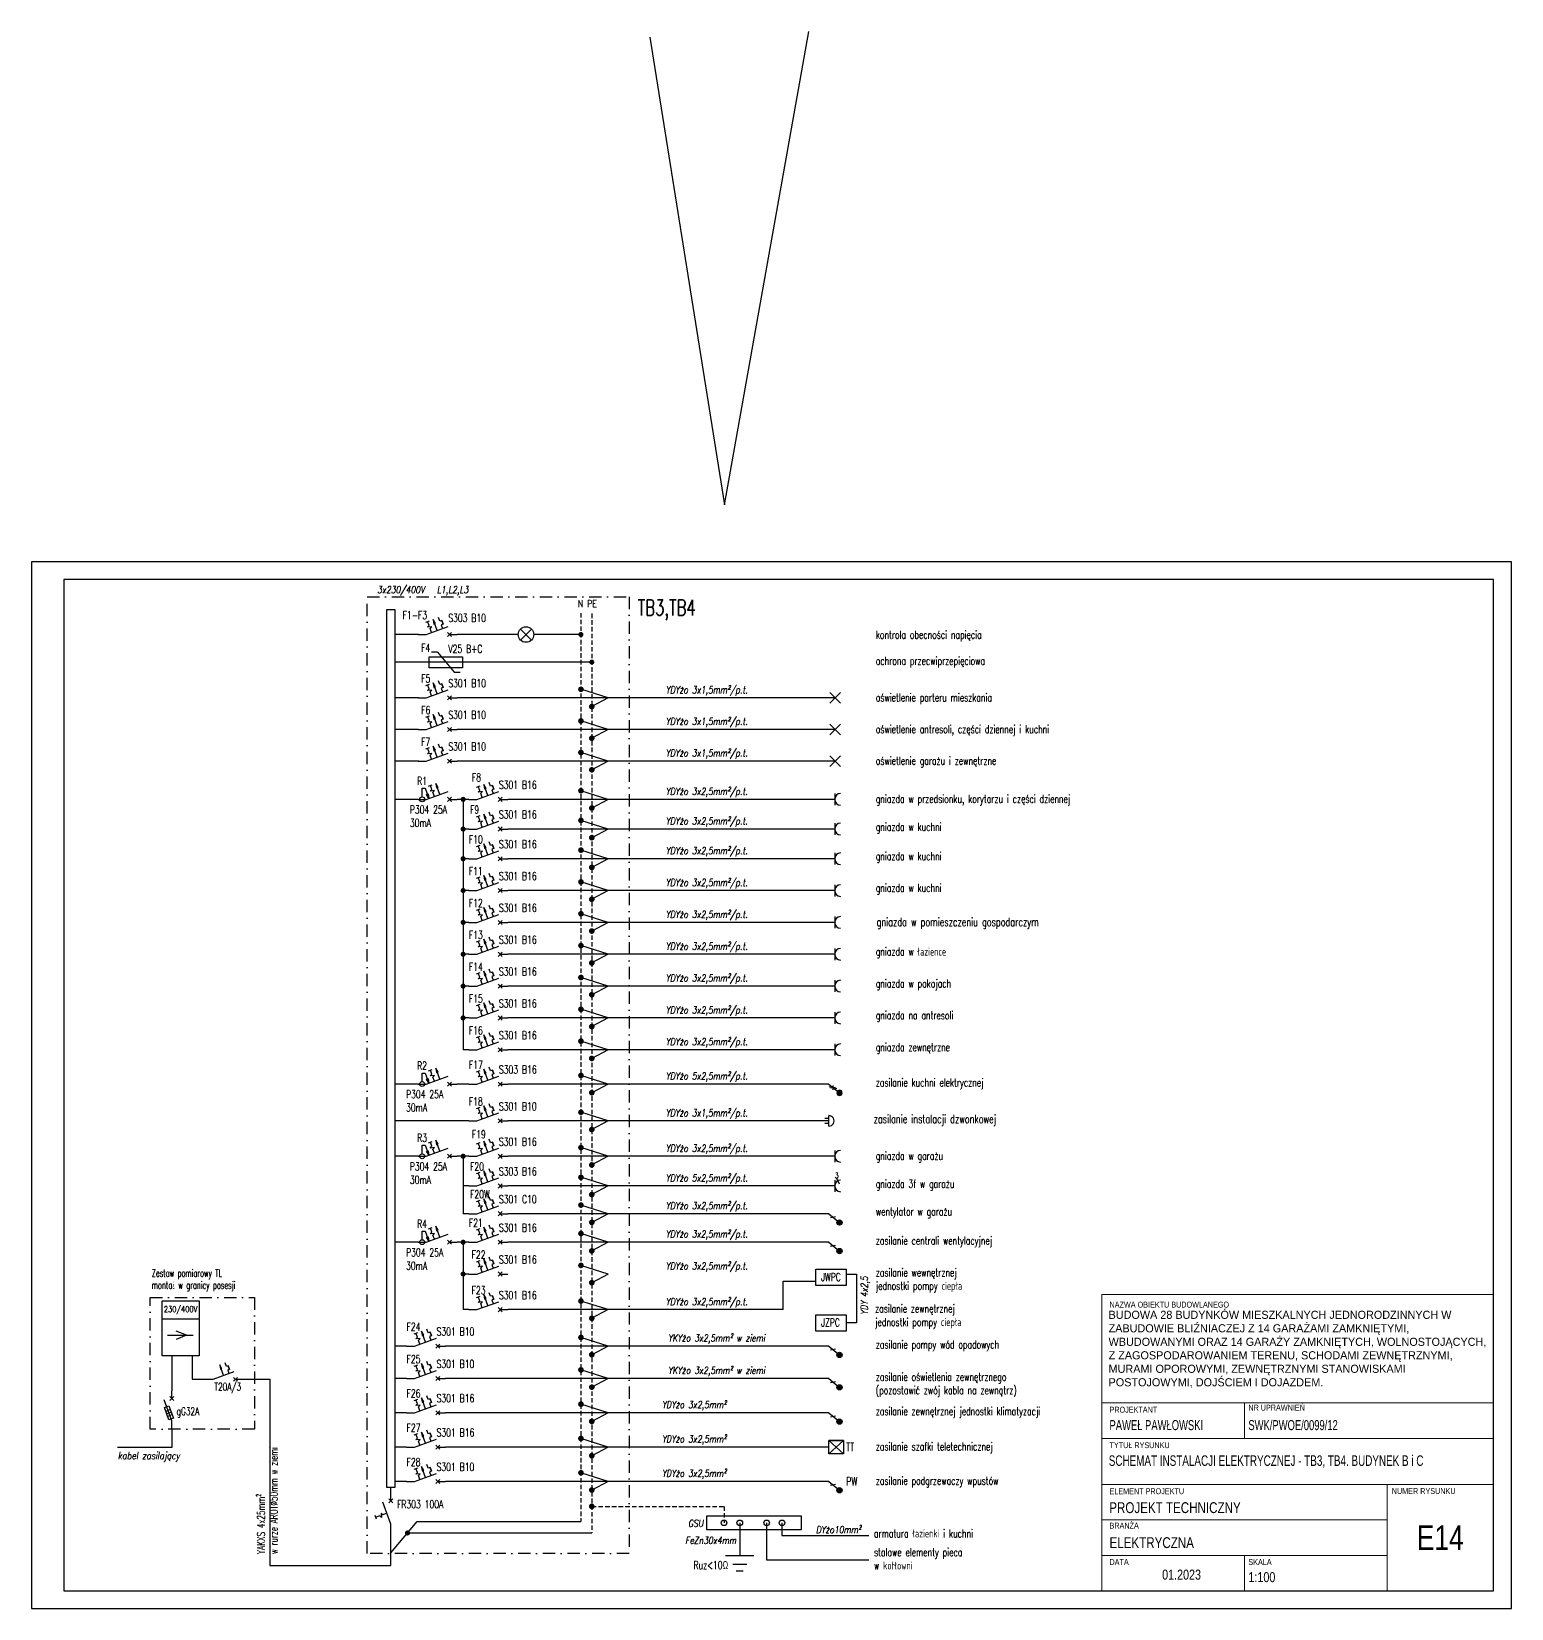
# Model space of a CAD drawing. Header units: millimetres. Extents: x 1780 to 154263, y -7240 to 17216.
# Drawn here: x 136523 to 140728, y 2437 to 6918 of the extents above; entities that cross this region are included whole.
import ezdxf
from ezdxf.enums import TextEntityAlignment as Align

# ---------------------------------------------------------------- set-up
doc = ezdxf.new("R2010")
doc.units = ezdxf.units.MM
doc.linetypes.add('DASHDOT', pattern=[1, 0.5, -0.25, 0, -0.25])
doc.linetypes.add('HIDDEN', pattern=[9.525, 6.35, -3.175])
for name, color, linetype in [('2d_SX_rewizja 18 września', 210, 'Continuous'), ('60 instalacje elektryka', 10, 'Continuous'), ('BA-widok', 1, 'Continuous'), ('E_KABLE_OPISY', 1, 'Continuous'), ('E_OPISY_ATRYBUTOW', 2, 'Continuous'), ('E_OSPRZĘT_OPISY', 255, 'Continuous'), ('E_OSPRZĘT_ZACISKI', 21, 'Continuous'), ('E_parametry', 254, 'Continuous'), ('E_polączenia', 62, 'Continuous'), ('E_symbol', 41, 'Continuous'), ('EL_OSPRZET', 2, 'Continuous')]:
    doc.layers.add(name, color=color, linetype=linetype)
doc.layers.add('A POMOC000', color=2, linetype='Continuous', lineweight=0, plot=False)
doc.layers.add('E_SZYNY', color=42, linetype='Continuous', lineweight=20)
doc.styles.add('Blockname', font='romans.shx', dxfattribs={"width": 0.7})
doc.styles.add('Marek', font='simplex.shx', dxfattribs={"width": 0.8, "oblique": 10})
doc.styles.add('OPIS', font='simplex.shx', dxfattribs={"width": 0.7, "height": 4})
doc.styles.get("Standard").update_dxf_attribs({"font": 'ARIAL.TTF'})
doc.styles.add('superhelix', font='bahnschrift.ttf')
doc.styles.add('TXT 0.8', font='romans.shx', dxfattribs={"width": 0.8})

# ---------------------------------------------------------------- blocks, each defined once
blk = doc.blocks.new('A_wył_S301')
for p, q in [((0, -2), (0, 0)), ((-3.59, -3.99), (-2.65, -3.64)), ((-2.65, -3.64), (-3.59, -3.99)), ((-3.59, -3.99), (-3.42, -4.46)), ((-2.65, -3.64), (-2.48, -4.11)), ((-2.48, -4.11), (-1.54, -3.77)), ((0, -8), (-2.05, -2.36)), ((-0.53, -2.53), (0.53, -1.47)), ((0.53, -2.53), (-0.53, -1.47)), ((-3.42, -4.46), (-4.36, -4.8)), ((-3.16, -8.09), (-3.5, -7.15)), ((0, -10), (0, -8))]:
    blk.add_line(p, q)
at = {"linetype": 'Continuous'}
for p, q in [((-1.03, -5.18), (-3.85, -6.21)), ((-2.83, -5.62), (-3.85, -6.21)), ((-3.85, -6.21), (-2.69, -6)), ((-2.3, -7.24), (-3.33, -7.62)), ((-2.69, -6), (-2.83, -5.62)), ((-1.87, -7.65), (-2.3, -7.24)), ((-1.98, -6.56), (-1.87, -7.65)), ((-1.55, -6.97), (-1.98, -6.56)), ((-0.51, -6.59), (-1.55, -6.97))]:
    blk.add_line(p, q, dxfattribs=at)
at = {"layer": 'E_OPISY_ATRYBUTOW', "linetype": 'Continuous', "style": 'Blockname', "width": 0.9, "flags": 12}
for tag, p in [('2', (1, -0.75)), ('1', (1, -9.25))]:
    blk.add_attdef(tag, text='', height=1.2, dxfattribs=at).set_placement(p, align=Align.MIDDLE_LEFT)
blk = doc.blocks.new('LK schemat')
for p, q in [((2886.1, -2295.4), (2868.8, -2295.4)), ((2889.4, -2303.5), (2905.7, -2287.3)), ((2889.4, -2287.3), (2905.7, -2303.5)), ((2926.3, -2295.4), (2909.1, -2295.4))]:
    blk.add_line(p, q)
blk.add_circle((2897.6, -2295.4), 11.5)
blk = doc.blocks.new('RCD schem')
for p, q in [((4658.44, 1055.8), (4658.44, 1057.96)), ((4658.44, 1049.32), (4656.22, 1055.41)), ((4657.87, 1055.23), (4659.01, 1056.37)), ((4659.01, 1055.23), (4657.87, 1056.37)), ((4654.75, 1049.99), (4654.38, 1051)), ((4655.38, 1048.24), (4655.38, 1049.07)), ((4658.44, 1047.16), (4658.44, 1049.32)), ((4657.76, 1048.24), (4655.38, 1048.24))]:
    blk.add_line(p, q)
at = {"linetype": 'Continuous'}
for p, q in [((4657.05, 1053.12), (4654.01, 1052.02)), ((4655.11, 1052.65), (4654.01, 1052.02)), ((4654.01, 1052.02), (4655.26, 1052.24)), ((4655.68, 1050.9), (4654.56, 1050.49)), ((4655.26, 1052.24), (4655.11, 1052.65)), ((4655.38, 1049.07), (4658.16, 1050.08)), ((4656.15, 1050.46), (4655.68, 1050.9)), ((4656.02, 1051.64), (4656.15, 1050.46)), ((4656.49, 1051.2), (4656.02, 1051.64)), ((4657.61, 1051.6), (4656.49, 1051.2)), ((4656.92, 1049.86), (4658.16, 1050.08)), ((4657.06, 1049.45), (4656.92, 1049.86)), ((4658.16, 1050.08), (4657.06, 1049.45))]:
    blk.add_line(p, q, dxfattribs=at)
blk.add_circle((4658.44, 1048.24), 0.675)
blk = doc.blocks.new('wypust osw')
for p, q in [((-5749.8, 2116.8), (-5774.4, 2092.2)), ((-5749.8, 2092.2), (-5774.4, 2116.8))]:
    blk.add_line(p, q)
blk = doc.blocks.new('El_ochronnik_przepięciowy')
for p, q in [((0, 70), (0, 0)), ((-12.7, 24.2), (12.7, 45.3)), ((12.7, 45.3), (12.7, 52.8)), ((-12.7, 24.2), (-12.7, 16.8))]:
    blk.add_line(p, q)
blk.add_lwpolyline([(-6.6, 55.8), (7.4, 55.8), (7.4, 13.8), (-6.6, 13.8)], close=True)
blk = doc.blocks.new('POŁĄCZENIE')
at = {"const_width": 0.65}
blk.add_lwpolyline([(-0.325, 0, 1), (0.325, 0, 1)], format="xyb", close=True, dxfattribs=at)
blk = doc.blocks.new('A$C44783F6A')
for q in [(-2, 3.75), (2, 6.25)]:
    blk.add_line((0, 0), q)
at = {"const_width": 0.65}
blk.add_lwpolyline([(1.67, 6.25, 1), (2.32, 6.25, 1)], format="xyb", close=True, dxfattribs=at)
at = {"extrusion": (0, 0, -1), "zscale": -1}
blk.add_blockref('POŁĄCZENIE', (2, 3.75), dxfattribs=at)
blk = doc.blocks.new('W_gniazdo_pojedyncze')
for p, q in [((0, -1.5), (0, 0)), ((1.5, -1.5), (-1.5, -1.5))]:
    blk.add_line(p, q)
blk.add_arc((0, -3), 1.5, 0, 180)
at = {"layer": 'E_OSPRZĘT_ZACISKI', "ltscale": 10, "style": 'Blockname', "width": 0.8, "flags": 12}
for tag, p in [('OPIS1', (0, -5.5)), ('OPIS2', (0, -7.5)), ('OPIS3', (0, -9.5))]:
    blk.add_attdef(tag, text='', height=1.5, dxfattribs=at).set_placement(p, align=Align.MIDDLE_CENTER)
blk = doc.blocks.new('dzwonek')
at = {"layer": '60 instalacje elektryka', "lineweight": 30}
for p, q in [((45516.7, 32173.7), (45534.4, 32173.7)), ((45521.5, 32173.7), (45521.5, 32180.6)), ((45529.6, 32173.7), (45529.6, 32180.6))]:
    blk.add_line(p, q, dxfattribs=at)
blk.add_arc((45525.6, 32173.7), 8.85, 180, 0, dxfattribs=at)
blk = doc.blocks.new('wypust 3f')
at = {"layer": '60 instalacje elektryka', "linetype": 'ByBlock'}
h = blk.add_hatch(color=256, dxfattribs=at)
h.dxf.hatch_style = 1
edge = h.paths.add_edge_path()
edge.add_arc((7494504.5, 5568590.2), 2.78, 0, 360)
at = {"layer": '60 instalacje elektryka', "linetype": 'ByBlock', "lineweight": 30}
for p, q in [((7494492.1, 5568582.6), (7494504.5, 5568590.2)), ((7494492.7, 5568585.3), (7494497.5, 5568583.6)), ((7494494.4, 5568586.4), (7494499.3, 5568584.7)), ((7494496.2, 5568587.5), (7494501, 5568585.7))]:
    blk.add_line(p, q, dxfattribs=at)
blk.add_circle((7494504.5, 5568590.2), 2.78, dxfattribs=at)

msp = doc.modelspace()

# ---------------------------------------------------------------- hatches: boundary and pattern name
at = {"layer": '60 instalacje elektryka', "linetype": 'ByBlock'}
h = msp.add_hatch(color=256, dxfattribs=at)
h.dxf.hatch_style = 1
edge = h.paths.add_edge_path()
edge.add_arc((138818.6, 3533.8), 7.5, 0, 360)
h = msp.add_hatch(color=256, dxfattribs=at)
h.dxf.hatch_style = 1
edge = h.paths.add_edge_path()
edge.add_arc((138818.6, 3452.8), 7.5, 0, 360)
h = msp.add_hatch(color=256, dxfattribs=at)
h.dxf.hatch_style = 1
edge = h.paths.add_edge_path()
edge.add_arc((138818.6, 3157.7), 7.5, 0, 360)
h = msp.add_hatch(color=256, dxfattribs=at)
h.dxf.hatch_style = 1
edge = h.paths.add_edge_path()
edge.add_arc((138818.6, 3065.6), 7.5, 0, 360)
h = msp.add_hatch(color=256, dxfattribs=at)
h.dxf.hatch_style = 1
edge = h.paths.add_edge_path()
edge.add_arc((138818.6, 2968.2), 7.5, 0, 360)
h = msp.add_hatch(color=256, dxfattribs=at)
h.dxf.hatch_style = 1
edge = h.paths.add_edge_path()
edge.add_arc((138818.6, 2773.2), 7.5, 0, 360)

# ---------------------------------------------------------------- linework, layer by layer
for p, q in [((137038.8, 3088.4), (137099, 3110.3)), ((137076.6, 3124.9), (137073, 3134.9)), ((137081.6, 3126.7), (137076.6, 3124.9)), ((137085.3, 3116.7), (137080.3, 3114.9)), ((137080.3, 3114.9), (137083.9, 3104.8)), ((137081.6, 3126.7), (137085.3, 3116.7)), ((137085.3, 3116.7), (137081.6, 3126.7)), ((137097.2, 3094), (137108.5, 3082.7)), ((137097.2, 3082.7), (137108.5, 3094)), ((136922, 3034.1), (136922, 3055.4)), ((137017.4, 3088.4), (137038.8, 3088.4)), ((137102.8, 3088.4), (137124.2, 3088.4)), ((136922, 2970), (136900, 3030.2)), ((136916.3, 3028.4), (136927.6, 3039.7)), ((136927.6, 3028.4), (136916.3, 3039.7)), ((136922, 2948.6), (136922, 2970))]:
    msp.add_line(p, q)
at = {"linetype": 'Continuous'}
for p, q in [((137057.9, 3129.4), (137060.1, 3117.1)), ((137068.9, 3099.3), (137057.9, 3129.4)), ((137064.1, 3118.6), (137057.9, 3129.4)), ((137060.1, 3117.1), (137064.1, 3118.6))]:
    msp.add_line(p, q, dxfattribs=at)
at = {"layer": '2d_SX_rewizja 18 września'}
msp.add_lwpolyline([(138279.4, 6901.4), (138491.9, 5572.5), (138731.8, 6917.6)], dxfattribs=at)
at = {"layer": '60 instalacje elektryka'}
for p, q in [((138818.8, 3643.1), (138811, 3658.6)), ((136894, 3260), (136999.1, 3260)), ((136909.3, 3213.6), (136982.7, 3213.6)), ((136963, 3213.6), (136934.1, 3225.3)), ((136963, 3213.6), (136934.1, 3201.9)), ((136922, 3154.9), (136922, 3055.4)), ((136979.9, 3154.9), (136979.9, 3088.4)), ((136979.9, 3088.4), (137017.4, 3088.4)), ((136904.8, 2998), (136917.2, 3002.5)), ((136907.3, 2990.9), (136919.8, 2995.4)), ((136909.9, 2983.8), (136922.3, 2988.3)), ((136922, 2948.6), (136922, 2894.8)), ((136922, 2894.8), (136766.9, 2894.8)), ((137544.1, 2765.1), (137544.1, 2781)), ((137544.1, 2595.2), (137618.7, 2684.7)), ((137591.3, 2651.8), (138114.8, 2651.8)), ((137618.7, 2684.7), (138084, 2684.7)), ((138535.2, 2680.6), (138535.2, 2587.6)), ((138495.1, 2587.6), (138575.2, 2587.6)), ((138515.1, 2563.3), (138555.2, 2563.3)), ((138525.1, 2543.9), (138545.2, 2543.9))]:
    msp.add_line(p, q, dxfattribs=at)
at = {"layer": '60 instalacje elektryka', "linetype": 'ByBlock', "lineweight": 30}
for p, q in [((138788.4, 3558.9), (138818.6, 3533.8)), ((138793.2, 3547.8), (138806.8, 3550.6)), ((138788.4, 3477.9), (138818.6, 3452.8)), ((138793.2, 3466.9), (138806.8, 3469.7)), ((138788.4, 3182.8), (138818.6, 3157.7)), ((138793.2, 3171.8), (138806.8, 3174.6)), ((138788.4, 3090.7), (138818.6, 3065.6)), ((138793.2, 3079.7), (138806.8, 3082.5)), ((138788.4, 2993.3), (138818.6, 2968.2)), ((138793.2, 2982.2), (138806.8, 2985)), ((138788.4, 2798.3), (138818.6, 2773.2)), ((138793.2, 2787.3), (138806.8, 2790.1))]:
    msp.add_line(p, q, dxfattribs=at)
at = {"layer": '60 instalacje elektryka'}
for points in [[(140727.7, 5410.6), (136523.1, 5410.6), (136523.1, 2437.4), (140727.7, 2437.4)], [(136614.5, 2487.4), (140676.5, 2487.4), (140676.5, 5360.6), (136614.5, 5360.6)], [(136894, 3311.8), (136999.1, 3311.8), (136999.1, 3154.9), (136894, 3154.9)], [(136901, 3008.1), (136913.5, 3012.6), (136926, 2978.2), (136913.6, 2973.7)], [(138709.7, 2700.3), (138709.7, 2661), (138441.9, 2661), (138441.9, 2700.3)]]:
    msp.add_lwpolyline(points, close=True, dxfattribs=at)
at = {"layer": '60 instalacje elektryka', "linetype": 'DASHDOT', "lineweight": 25, "ltscale": 70}
for points in [[(137476.4, 5311.6), (138220.8, 5311.6), (138220.8, 2593.2), (137476.4, 2593.2)], [(136859.9, 3321.2), (137156.7, 3321.2), (137156.7, 2946.7), (136859.9, 2946.7)]]:
    msp.add_lwpolyline(points, close=True, dxfattribs=at)
at = {"layer": '60 instalacje elektryka', "color": 103}
msp.add_lwpolyline([(137555.5, 2781), (137532.7, 2781), (137532.7, 5275.2), (137555.5, 5275.2)], close=True, dxfattribs=at)
at = {"layer": '60 instalacje elektryka', "lineweight": 20, "ltscale": 20}
msp.add_lwpolyline([(140676.5, 2487.4), (139563.8, 2487.4), (139563.8, 3329.3), (140676.5, 3329.3)], close=True, dxfattribs=at)
for points in [[(139563.8, 3021.4), (140676.5, 3021.4)], [(139968.9, 2920.6), (139968.9, 3021.4)], [(139563.8, 2920.6), (140676.5, 2920.6)], [(139563.8, 2789.8), (140676.5, 2789.8)], [(140374.1, 2487.4), (140374.1, 2789.8)], [(139563.8, 2689), (140374.1, 2689)], [(139563.8, 2588.2), (140374.1, 2588.2)], [(139968.9, 2487.4), (139968.9, 2588.2)], [(139563.8, 2487.4), (140676.5, 2487.4)]]:
    msp.add_lwpolyline(points, dxfattribs=at)
at = {"layer": '60 instalacje elektryka', "lineweight": 30}
msp.add_lwpolyline([(138788.4, 2915), (138829.5, 2915), (138829.5, 2876.6), (138788.4, 2876.6)], close=True, dxfattribs=at)
msp.add_lwpolyline([(138788.4, 2876.6), (138829.5, 2915), (138788.4, 2915), (138829.5, 2876.6)], dxfattribs=at)
at = {"layer": '60 instalacje elektryka'}
for points in [[(138611.6, 2680.6), (138611.6, 2575.9), (138902.3, 2575.9)], [(138655.2, 2680.6), (138655.2, 2644.5), (138902.3, 2644.5)]]:
    msp.add_lwpolyline(points, dxfattribs=at)
at = {"layer": '60 instalacje elektryka', "linetype": 'ByBlock', "lineweight": 30}
for centre in [(138818.6, 3533.8), (138818.6, 3452.8), (138818.6, 3157.7), (138818.6, 3065.6), (138818.6, 2968.2), (138818.6, 2773.2)]:
    msp.add_circle(centre, 7.5, dxfattribs=at)
at = {"layer": '60 instalacje elektryka'}
for centre in [(138490.5, 2680.6), (138535.2, 2680.6), (138611.6, 2680.6), (138655.2, 2680.6)]:
    msp.add_circle(centre, 7.96, dxfattribs=at)
at = {"layer": '60 instalacje elektryka', "lineweight": 20, "ltscale": 20}
msp.add_point((140374.1, 2689), dxfattribs=at)
at = {"layer": 'A POMOC000', "color": 8, "ltscale": 20}
msp.add_line((137749.3, 4567.4), (137749.3, 4483.1), dxfattribs=at)
at = {"layer": 'BA-widok'}
for points in [[(138751, 3401.3), (138837.5, 3401.3), (138837.5, 3354.8), (138751, 3354.8)], [(138751, 3271.9), (138837.5, 3271.9), (138837.5, 3225.5), (138751, 3225.5)]]:
    msp.add_lwpolyline(points, close=True, dxfattribs=at)
for points in [[(138837.5, 3387.5), (138866.4, 3387.5), (138866.4, 3248.7), (138837.5, 3248.7)], [(137124.2, 3088.4), (137200.2, 3088.4), (137200.2, 2559.9), (137544.1, 2559.9), (137544.1, 2654.4)]]:
    msp.add_lwpolyline(points, dxfattribs=at)
at = {"layer": 'E_polączenia'}
for p, q in [((137622, 5204.4), (137555.5, 5204.4)), ((137889, 5204.4), (137732.7, 5204.4)), ((138084, 5204.4), (137983.1, 5204.4)), ((137622, 5126.2), (137555.5, 5126.2)), ((138114.8, 5126.2), (137778.9, 5126.2)), ((137622, 5024.3), (137555.5, 5024.3)), ((138806.5, 5024.3), (137732.7, 5024.3)), ((137622, 4934.4), (137555.5, 4934.4)), ((138806.5, 4934.4), (137732.7, 4934.4)), ((137622, 4844.6), (137555.5, 4844.6)), ((138806.5, 4844.6), (137732.7, 4844.6)), ((137622, 4736.1), (137555.5, 4736.1)), ((137765.9, 4736.1), (137732.7, 4736.1)), ((137749.3, 4736.1), (137749.3, 4024.6)), ((138788.4, 4736.1), (137876.6, 4736.1)), ((137765.9, 4651.8), (137749.3, 4651.8)), ((138788.4, 4651.8), (137876.6, 4651.8)), ((137765.9, 4567.4), (137749.3, 4567.4)), ((138788.4, 4567.4), (137876.6, 4567.4)), ((137765.9, 4477), (137749.3, 4477)), ((138788.4, 4477), (137876.6, 4477)), ((137765.9, 4386.5), (137749.3, 4386.5)), ((137765.9, 4386.5), (137749.3, 4386.5)), ((138788.4, 4386.5), (137876.6, 4386.5)), ((137765.9, 4296), (137749.3, 4296)), ((137765.9, 4296), (137749.3, 4296)), ((138788.4, 4296), (137876.6, 4296)), ((137765.9, 4205.5), (137749.3, 4205.5)), ((138788.4, 4205.5), (137876.6, 4205.5)), ((137765.9, 4115.1), (137749.3, 4115.1)), ((138788.4, 4115.1), (137876.6, 4115.1)), ((137765.9, 4024.6), (137749.3, 4024.6)), ((138788.4, 4024.6), (137876.6, 4024.6)), ((137622, 3927.2), (137555.5, 3927.2)), ((137765.9, 3927.2), (137732.7, 3927.2)), ((138788.4, 3927.2), (137876.6, 3927.2)), ((137765.9, 3822.6), (137555.5, 3822.6)), ((138788.4, 3822.6), (137876.6, 3822.6)), ((137622, 3722.1), (137555.5, 3722.1)), ((137765.9, 3722.1), (137732.7, 3722.1)), ((137749.3, 3722.1), (137749.3, 3637.8)), ((138788.4, 3722.1), (137876.6, 3722.1)), ((137765.9, 3637.8), (137749.3, 3637.8)), ((137749.3, 3637.8), (137749.3, 3558.9)), ((138788.4, 3637.8), (137876.6, 3637.8)), ((137765.9, 3558.9), (137749.3, 3558.9)), ((138788.4, 3558.9), (137876.6, 3558.9)), ((137622, 3477.9), (137555.5, 3477.9)), ((137765.9, 3477.9), (137732.7, 3477.9)), ((137749.3, 3477.9), (137749.3, 3286.3)), ((138788.4, 3477.9), (137876.6, 3477.9)), ((137765.9, 3387.5), (137749.3, 3387.5)), ((137765.9, 3286.3), (137749.3, 3286.3)), ((138658.7, 3286.3), (137876.6, 3286.3)), ((137588.7, 3182.8), (137555.5, 3182.8)), ((138788.4, 3182.8), (137699.5, 3182.8)), ((137588.7, 3090.7), (137555.5, 3090.7)), ((138788.4, 3090.7), (137699.5, 3090.7)), ((137588.7, 2993.3), (137555.5, 2993.3)), ((138788.4, 2993.3), (137699.5, 2993.3)), ((137588.7, 2895.8), (137555.5, 2895.8)), ((138788.4, 2895.8), (137699.5, 2895.8)), ((137588.7, 2798.3), (137555.5, 2798.3)), ((138788.4, 2798.3), (137699.5, 2798.3))]:
    msp.add_line(p, q, dxfattribs=at)
at = {"layer": 'E_polączenia', "const_width": 7.2}
for points in [[(138084, 5200.8, 1), (138084, 5208, 1)], [(138114.8, 5122.7, 1), (138114.8, 5129.8, 1)], [(137749.3, 4732.5, 1), (137749.3, 4739.7, 1)], [(137749.3, 4732.5, 1), (137749.3, 4739.7, 1)], [(137749.3, 4648.2, 1), (137749.3, 4655.4, 1)], [(137749.3, 4648.2, 1), (137749.3, 4655.4, 1)], [(137749.3, 4563.8, 1), (137749.3, 4571, 1)], [(137749.3, 4563.8, 1), (137749.3, 4571, 1)], [(137749.3, 4473.4, 1), (137749.3, 4480.6, 1)], [(137749.3, 4473.4, 1), (137749.3, 4480.6, 1)], [(137749.3, 4382.9, 1), (137749.3, 4390.1, 1)], [(137749.3, 4382.9, 1), (137749.3, 4390.1, 1)], [(137749.3, 4292.4, 1), (137749.3, 4299.6, 1)], [(137749.3, 4292.4, 1), (137749.3, 4299.6, 1)], [(137749.3, 4201.9, 1), (137749.3, 4209.1, 1)], [(137749.3, 4201.9, 1), (137749.3, 4209.1, 1)], [(137749.3, 4111.5, 1), (137749.3, 4118.7, 1)], [(137749.3, 4111.5, 1), (137749.3, 4118.7, 1)], [(137749.3, 3718.5, 1), (137749.3, 3725.7, 1)], [(137749.3, 3718.5, 1), (137749.3, 3725.7, 1)], [(137749.3, 3474.3, 1), (137749.3, 3481.5, 1)], [(137749.3, 3474.3, 1), (137749.3, 3481.5, 1)], [(137749.3, 3383.9, 1), (137749.3, 3391.1, 1)], [(137749.3, 3383.9, 1), (137749.3, 3391.1, 1)], [(137591.3, 2648.2, 1), (137591.3, 2655.4, 1)]]:
    msp.add_lwpolyline(points, format="xyb", close=True, dxfattribs=at)
at = {"layer": 'E_polączenia'}
msp.add_lwpolyline([(138658.7, 3286.3), (138658.7, 3367), (138751, 3367)], dxfattribs=at)
at = {"layer": 'E_symbol'}
for p, q in [((137544.1, 2676.5), (137521.4, 2739)), ((137538.2, 2737.1), (137550, 2748.8)), ((137550, 2737.1), (137538.2, 2748.8)), ((137544.1, 2743), (137544.1, 2765.1)), ((137503.4, 2691.2), (137499.6, 2701.6)), ((137513, 2700.5), (137501.5, 2696.4)), ((137517.8, 2696), (137513, 2700.5)), ((137516.5, 2708.1), (137517.8, 2696)), ((137521.3, 2703.6), (137516.5, 2708.1)), ((137532.7, 2707.7), (137521.3, 2703.6)), ((137544.1, 2654.4), (137544.1, 2676.5))]:
    msp.add_line(p, q, dxfattribs=at)
at = {"layer": 'E_SZYNY', "linetype": 'HIDDEN', "lineweight": 25, "ltscale": 2}
for p, q in [((138084, 5265.4), (138084, 2684.7)), ((138114.8, 5264), (138114.8, 2651.8)), ((138114.8, 2727.3), (138490.5, 2727.3)), ((138490.5, 2727.3), (138490.5, 2680.6))]:
    msp.add_line(p, q, dxfattribs=at)

# ---------------------------------------------------------------- block references
at = {"layer": '60 instalacje elektryka', "xscale": 1.925634825944925, "yscale": 1.925634825944925, "zscale": 1.925634825944925}
msp.add_blockref('LK schemat', (132348.1, 9624.5), dxfattribs=at)
at = {"layer": '60 instalacje elektryka', "linetype": 'ByBlock', "xscale": -2.697301749999999, "yscale": 2.697301749999999, "zscale": 2.697301749999999, "rotation": 171.9629529023977}
msp.add_blockref('wypust 3f', (-17777547.4, 17702859.3), dxfattribs=at)
at = {"layer": '60 instalacje elektryka', "xscale": 1.686980176756876, "yscale": 1.686980176756876, "zscale": 1.686980176756876, "rotation": 89.99999999999993}
msp.add_blockref('dzwonek', (193064.8, -72978.2), dxfattribs=at)
at = {"layer": 'E_polączenia'}
for name, p, xscale, yscale, zscale, rotation in [('A$C44783F6A', (138160.9, 5024.3), 12.30249577599694, 12.30249577599694, 12.30249577599694, 89.99999999999993), ('A$C44783F6A', (138160.9, 4934.4), 12.30249577599694, 12.30249577599694, 12.30249577599694, 89.99999999999993), ('A$C44783F6A', (138160.9, 4844.6), 12.30249577599694, 12.30249577599694, 12.30249577599694, 89.99999999999993), ('RCD schem', (126886.4, 52494.8), 10.25207981333078, 10.25207981333078, 10.25207981333078, 269.9999999999999), ('A$C44783F6A', (138160.9, 4736.1), 12.30249577599694, 12.30249577599694, 12.30249577599694, 89.99999999999993), ('A$C44783F6A', (138160.9, 4651.8), 12.30249577599694, 12.30249577599694, 12.30249577599694, 89.99999999999993), ('A$C44783F6A', (138160.9, 4567.4), 12.30249577599694, 12.30249577599694, 12.30249577599694, 89.99999999999993), ('A$C44783F6A', (138160.9, 4477), 12.30249577599694, 12.30249577599694, 12.30249577599694, 89.99999999999993), ('A$C44783F6A', (138160.9, 4386.5), 12.30249577599694, 12.30249577599694, 12.30249577599694, 89.99999999999993), ('A$C44783F6A', (138160.9, 4296), 12.30249577599694, 12.30249577599694, 12.30249577599694, 89.99999999999993), ('A$C44783F6A', (138160.9, 4205.5), 12.30249577599694, 12.30249577599694, 12.30249577599694, 89.99999999999993), ('A$C44783F6A', (138160.9, 4115.1), 12.30249577599694, 12.30249577599694, 12.30249577599694, 89.99999999999993), ('A$C44783F6A', (138160.9, 4024.6), 12.30249577599694, 12.30249577599694, 12.30249577599694, 89.99999999999993), ('RCD schem', (126886.4, 51685.9), 10.25207981333078, 10.25207981333078, 10.25207981333078, 269.9999999999999), ('A$C44783F6A', (138160.9, 3927.2), 12.30249577599694, 12.30249577599694, 12.30249577599694, 89.99999999999993), ('A$C44783F6A', (138160.9, 3822.6), 12.30249577599694, 12.30249577599694, 12.30249577599694, 89.99999999999993), ('RCD schem', (126886.4, 51480.8), 10.25207981333078, 10.25207981333078, 10.25207981333078, 269.9999999999999), ('A$C44783F6A', (138160.9, 3722.1), 12.30249577599694, 12.30249577599694, 12.30249577599694, 89.99999999999993), ('A$C44783F6A', (138160.9, 3637.8), 12.30249577599694, 12.30249577599694, 12.30249577599694, 89.99999999999993), ('A$C44783F6A', (138160.9, 3558.9), 12.30249577599694, 12.30249577599694, 12.30249577599694, 89.99999999999993), ('RCD schem', (126886.4, 51236.6), 10.25207981333078, 10.25207981333078, 10.25207981333078, 269.9999999999999), ('A$C44783F6A', (138160.9, 3477.9), 12.30249577599694, 12.30249577599694, 12.30249577599694, 89.99999999999993), ('A$C44783F6A', (138160.9, 3387.5), 12.30249577599694, 12.30249577599694, 12.30249577599694, 89.99999999999993), ('A$C44783F6A', (138160.9, 3286.3), 12.30249577599694, 12.30249577599694, 12.30249577599694, 89.99999999999993), ('A$C44783F6A', (138160.9, 3182.8), 12.30249577599694, 12.30249577599694, 12.30249577599694, 89.99999999999993), ('A$C44783F6A', (138160.9, 3090.7), 12.30249577599694, 12.30249577599694, 12.30249577599694, 89.99999999999993), ('A$C44783F6A', (138160.9, 2993.3), 12.30249577599694, 12.30249577599694, 12.30249577599694, 89.99999999999993), ('A$C44783F6A', (138160.9, 2895.8), 12.30249577599694, 12.30249577599694, 12.30249577599694, 89.99999999999993), ('A$C44783F6A', (138160.9, 2798.3), 12.30249577599694, 12.30249577599694, 12.30249577599694, 89.99999999999993)]:
    msp.add_blockref(name, p, dxfattribs=dict(at, xscale=xscale, yscale=yscale, zscale=zscale, rotation=rotation))
at = {"layer": 'E_symbol'}
for name, p, xscale, yscale, zscale, rotation in [('A_wył_S301', (137732.7, 5204.4), 11.07224619839724, 11.07224619839724, 11.07224619839724, 269.9999999999999), ('A_wył_S301', (137732.7, 5024.3), 11.07224619839724, 11.07224619839724, 11.07224619839724, 269.9999999999999), ('wypust osw', (136217.5, -2064.5), 1.230249577599694, 1.230249577599694, 1.230249577599694, 269.9999999999999), ('A_wył_S301', (137732.7, 4934.4), 11.07224619839724, 11.07224619839724, 11.07224619839724, 269.9999999999999), ('wypust osw', (136217.5, -2154.4), 1.230249577599694, 1.230249577599694, 1.230249577599694, 269.9999999999999), ('A_wył_S301', (137732.7, 4844.6), 11.07224619839724, 11.07224619839724, 11.07224619839724, 269.9999999999999), ('wypust osw', (136217.5, -2244.3), 1.230249577599694, 1.230249577599694, 1.230249577599694, 269.9999999999999), ('A_wył_S301', (137876.6, 4736.1), 11.07224619839724, 11.07224619839724, 11.07224619839724, 269.9999999999999), ('W_gniazdo_pojedyncze', (138788.4, 4736.1), 11.07224619839724, 11.07224619839724, 11.07224619839724, 89.99999999999993), ('A_wył_S301', (137876.6, 4651.8), 11.07224619839724, 11.07224619839724, 11.07224619839724, 269.9999999999999), ('W_gniazdo_pojedyncze', (138788.4, 4651.8), 11.07224619839724, 11.07224619839724, 11.07224619839724, 89.99999999999993), ('A_wył_S301', (137876.6, 4567.4), 11.07224619839724, 11.07224619839724, 11.07224619839724, 269.9999999999999), ('W_gniazdo_pojedyncze', (138788.4, 4567.4), 11.07224619839724, 11.07224619839724, 11.07224619839724, 89.99999999999993), ('A_wył_S301', (137876.6, 4477), 11.07224619839724, 11.07224619839724, 11.07224619839724, 269.9999999999999), ('W_gniazdo_pojedyncze', (138788.4, 4477), 11.07224619839724, 11.07224619839724, 11.07224619839724, 89.99999999999993), ('A_wył_S301', (137876.6, 4386.5), 11.07224619839724, 11.07224619839724, 11.07224619839724, 269.9999999999999), ('W_gniazdo_pojedyncze', (138788.4, 4386.5), 11.07224619839724, 11.07224619839724, 11.07224619839724, 89.99999999999993), ('A_wył_S301', (137876.6, 4296), 11.07224619839724, 11.07224619839724, 11.07224619839724, 269.9999999999999), ('W_gniazdo_pojedyncze', (138788.4, 4296), 11.07224619839724, 11.07224619839724, 11.07224619839724, 89.99999999999993), ('A_wył_S301', (137876.6, 4205.5), 11.07224619839724, 11.07224619839724, 11.07224619839724, 269.9999999999999), ('W_gniazdo_pojedyncze', (138788.4, 4205.5), 11.07224619839724, 11.07224619839724, 11.07224619839724, 89.99999999999993), ('A_wył_S301', (137876.6, 4115.1), 11.07224619839724, 11.07224619839724, 11.07224619839724, 269.9999999999999), ('W_gniazdo_pojedyncze', (138788.4, 4115.1), 11.07224619839724, 11.07224619839724, 11.07224619839724, 89.99999999999993), ('A_wył_S301', (137876.6, 4024.6), 11.07224619839724, 11.07224619839724, 11.07224619839724, 269.9999999999999), ('W_gniazdo_pojedyncze', (138788.4, 4024.6), 11.07224619839724, 11.07224619839724, 11.07224619839724, 89.99999999999993), ('A_wył_S301', (137876.6, 3927.2), 11.07224619839724, 11.07224619839724, 11.07224619839724, 269.9999999999999), ('A_wył_S301', (137876.6, 3822.6), 11.07224619839724, 11.07224619839724, 11.07224619839724, 269.9999999999999), ('A_wył_S301', (137876.6, 3722.1), 11.07224619839724, 11.07224619839724, 11.07224619839724, 269.9999999999999), ('W_gniazdo_pojedyncze', (138788.4, 3722.1), 11.07224619839724, 11.07224619839724, 11.07224619839724, 89.99999999999993), ('A_wył_S301', (137876.6, 3637.8), 11.07224619839724, 11.07224619839724, 11.07224619839724, 269.9999999999999), ('W_gniazdo_pojedyncze', (138788.4, 3637.8), 11.07224619839724, 11.07224619839724, 11.07224619839724, 89.99999999999993), ('A_wył_S301', (137876.6, 3558.9), 11.07224619839724, 11.07224619839724, 11.07224619839724, 269.9999999999999), ('A_wył_S301', (137876.6, 3477.9), 11.07224619839724, 11.07224619839724, 11.07224619839724, 269.9999999999999), ('A_wył_S301', (137876.6, 3387.5), 11.07224619839724, 11.07224619839724, 11.07224619839724, 269.9999999999999), ('A_wył_S301', (137876.6, 3286.3), 11.07224619839724, 11.07224619839724, 11.07224619839724, 269.9999999999999), ('A_wył_S301', (137699.5, 3182.8), 11.07224619839724, 11.07224619839724, 11.07224619839724, 269.9999999999999), ('A_wył_S301', (137699.5, 3090.7), 11.07224619839724, 11.07224619839724, 11.07224619839724, 269.9999999999999), ('A_wył_S301', (137699.5, 2993.3), 11.07224619839724, 11.07224619839724, 11.07224619839724, 269.9999999999999), ('A_wył_S301', (137699.5, 2895.8), 11.07224619839724, 11.07224619839724, 11.07224619839724, 269.9999999999999), ('A_wył_S301', (137699.5, 2798.3), 11.07224619839724, 11.07224619839724, 11.07224619839724, 269.9999999999999)]:
    msp.add_blockref(name, p, dxfattribs=dict(at, xscale=xscale, yscale=yscale, zscale=zscale, rotation=rotation))
at = {"layer": 'E_SZYNY', "linetype": 'HIDDEN', "lineweight": 25, "ltscale": 2, "extrusion": (0, 0, -1), "xscale": 12.30249577599694, "yscale": 12.30249577599694, "zscale": -12.30249577599694, "rotation": 270.0000000000001}
msp.add_blockref('POŁĄCZENIE', (-138114.8, 2727.3), dxfattribs=at)
at = {"layer": 'EL_OSPRZET', "color": 2, "ltscale": 0.9, "xscale": 2.242584396043172, "yscale": 2.242584396043172, "zscale": 2.242584396043172, "rotation": 269.9999999999999}
msp.add_blockref('El_ochronnik_przepięciowy', (137622, 5126.2), dxfattribs=at)

# ---------------------------------------------------------------- texts
at = {"layer": '60 instalacje elektryka', "color": 7, "lineweight": 30, "attachment_point": 1, "style": 'OPIS'}
for s, insert, char_height, width in [('{\\C256;TB3,TB4}', (138245.3, 5303.1), 44.337, 271.987), ('{\\C256;F1-F3}', (137577.4, 5270.9), 22.737, 139.48), ('{\\C256;S303 B10}', (137707.1, 5262.9), 22.737, 139.48), ('{\\C256;F4}', (137630.2, 5178.1), 22.74, 139.48), ('{\\C256;V25 B+C}', (137707.1, 5175.2), 22.737, 139.48), ('{\\C256;F5}', (137630.2, 5090.8), 22.74, 139.48), ('{\\C256;S301 B10}', (137707.1, 5077.5), 22.737, 139.48), ('{\\C256;F6}', (137630.2, 5001), 22.74, 139.48), ('{\\C256;S301 B10}', (137707.1, 4987.6), 22.737, 139.48), ('{\\C256;F7}', (137630.2, 4911.1), 22.74, 139.48), ('{\\C256;S301 B10}', (137707.1, 4897.7), 22.737, 139.48), ('{\\C256;R1}', (137618.6, 4799.8), 22.74, 139.48), ('{\\C256;F8}', (137774.1, 4809.9), 22.74, 139.48), ('{\\C256;S301 B16}', (137851, 4788.8), 22.737, 139.48), ('{\\C256;P304 25A\\P30mA}', (137597.9, 4718.6), 22.737, 139.48), ('{\\C256;F9}', (137769, 4718.3), 22.74, 33.086), ('{\\C256;S301 B16}', (137851, 4704.5), 22.737, 139.48), ('{\\C256;F10}', (137765.6, 4633.9), 22.737, 35.395), ('{\\C256;S301 B16}', (137851, 4620.1), 22.737, 139.48), ('{\\C256;F11}', (137765.6, 4543.5), 22.737, 35.395), ('{\\C256;S301 B16}', (137851, 4529.6), 22.737, 139.48), ('{\\C256;F12}', (137765.6, 4453), 22.737, 35.395), ('{\\C256;S301 B16}', (137851, 4439.2), 22.737, 139.48), ('{\\C256;F13}', (137765.6, 4362.5), 22.737, 35.395), ('{\\C256;S301 B16}', (137851, 4348.7), 22.737, 139.48), ('{\\C256;F14}', (137765.6, 4272), 22.737, 35.395), ('{\\C256;S301 B16}', (137851, 4258.2), 22.737, 139.48), ('{\\C256;F15}', (137765.6, 4181.6), 22.737, 35.395), ('{\\C256;S301 B16}', (137851, 4167.7), 22.737, 139.48), ('{\\C256;F16}', (137765.6, 4091.1), 22.737, 35.395), ('{\\C256;S301 B16}', (137851, 4077.3), 22.737, 139.48), ('{\\C256;R2}', (137618.6, 3990.9), 22.74, 40.417), ('{\\C256;F17}', (137765.6, 3993.7), 22.737, 47.09), ('{\\C256;S303 B16}', (137851, 3979.9), 22.737, 139.48), ('{\\C256;P304 25A\\P30mA}', (137587.1, 3909.7), 22.737, 139.48), ('{\\C256;F18}', (137765.6, 3889.1), 22.737, 47.09), ('{\\C256;S301 B10}', (137851, 3875.2), 22.737, 139.48), ('{\\C256;R3}', (137618.6, 3785.8), 22.74, 139.48), ('{\\C256;F19}', (137774.1, 3795.9), 22.737, 139.48), ('{\\C256;S301 B16}', (137851, 3774.8), 22.737, 139.48), ('{\\C256;P304 25A\\P30mA}', (137597.9, 3704.6), 22.737, 139.48), ('{\\C256;F20}', (137769, 3704.3), 22.737, 33.086), ('{\\C256;S303 B16}', (137851, 3690.5), 22.737, 139.48), ('{\\C256;F20W}', (137769, 3625.4), 22.737, 62.148), ('{\\C256;S301 C10}', (137851, 3611.5), 22.737, 139.48), ('{\\C256;R4}', (137618.6, 3541.6), 22.74, 40.417), ('{\\C256;F21}', (137765.6, 3544.4), 22.737, 47.09), ('{\\C256;S301 B16}', (137851, 3530.6), 22.737, 139.48), ('{\\C256;P304 25A\\P30mA}', (137587.1, 3460.4), 22.737, 139.48), ('{\\C256;F22}', (137773.3, 3454), 22.737, 47.09), ('{\\C256;S301 B16}', (137851, 3440.1), 22.737, 139.48), ('{\\C256;F23}', (137773.3, 3352.8), 22.737, 47.09), ('{\\C256;S301 B16}', (137851, 3338.9), 22.737, 139.48), ('{\\C256;F24}', (137588.5, 3249.3), 22.737, 47.09), ('{\\C256;S301 B10}', (137673.9, 3235.5), 22.737, 139.48), ('{\\C256;F25}', (137588.5, 3157.2), 22.737, 47.09), ('{\\C256;S301 B10}', (137673.9, 3143.4), 22.737, 139.48), ('{\\C256;F26}', (137588.5, 3059.8), 22.737, 47.09), ('{\\C256;S301 B16}', (137673.9, 3045.9), 22.737, 139.48), ('{\\C256;F27}', (137588.5, 2962.3), 22.737, 47.09), ('{\\C256;S301 B16}', (137673.9, 2948.5), 22.737, 139.48), ('{\\C256;F28}', (137588.5, 2864.8), 22.737, 47.09), ('{\\C256;S301 B10}', (137673.9, 2851), 22.737, 139.48), ('{\\C256;FR303 100A}', (137561.5, 2744.8), 22.737, 183.392)]:
    msp.add_mtext(s, dxfattribs=dict(at, insert=insert, char_height=char_height, width=width))
at = {"layer": '60 instalacje elektryka', "color": 7, "lineweight": 25, "attachment_point": 1, "style": 'OPIS'}
for s, insert, char_height, width in [('{\\C256;kontrola obecności napięcia}', (138921.7, 5215.3), 22.737, 355.722), ('{\\C256;ochrona przecwiprzepięciowa}', (138921.7, 5141.1), 22.737, 355.722), ('{\\C256;oświetlenie parteru mieszkania}', (138921.7, 5037), 22.737, 538.01), ('{\\C256;oświetlenie antresoli, części dziennej i kuchni}', (138921.7, 4947.1), 22.737, 623.837), ('{\\C256;oświetlenie garażu i zewnętrzne}', (138921.7, 4857.3), 22.737, 538.01), ('{\\C256;gniazda w przedsionku, korytarzu i części dziennej}', (138921.7, 4748.8), 22.737, 651.087), ('{\\C256;gniazda w kuchni}', (138921.7, 4669.2), 22.737, 395.375), ('{\\C256;gniazda w kuchni}', (138921.7, 4586.3), 22.737, 521.694), ('{\\C256;gniazda w kuchni}', (138921.7, 4495.8), 22.737, 512.012), ('{\\C256;gniazda w pomieszczeniu gospodarczym}', (138924, 4399.8), 23.934, 671.008), ('{\\C256;gniazda w łazience}', (138921.7, 4314.9), 22.737, 412.497), ('{\\C256;gniazda w pokojach}', (138921.7, 4224.4), 22.737, 412.497), ('{\\C256;gniazda na antresoli}', (138921.7, 4133.9), 22.737, 412.497), ('{\\C256;gniazda zewnętrzne}', (138921.7, 4043.5), 22.737, 412.497), ('{\\C256;zasilanie kuchni elektrycznej}', (138921.7, 3943.1), 22.737, 355.722), ('{\\C256;zasilanie instalacji dzwonkowej}', (138915.5, 3840.2), 23.934, 529.855), ('{\\C256;gniazda w garażu}', (138921.7, 3734.8), 22.737, 651.087), ('{\\C256;gniazda 3f w garażu}', (138921.7, 3655.2), 22.737, 395.375), ('{\\C256;wentylator w garażu}', (138921.7, 3576.3), 22.737, 248.592), ('{\\C256;zasilanie centrali wentylacyjnej}', (138921.7, 3493.8), 22.737, 412.926), ('{\\W0.85714x;Zestaw pomiarowy TL}\\P{\\W0.85714x;monta¿ w granicy posesji}', (136864.5, 3400.7), 20.722, 265.475), ('{\\C256;zasilanie wewnętrznej jednostki pompy ciepła}', (138921.7, 3403.4), 22.737, 305.658), ('\\pxqc;{\\C256;230/400V}', (136894, 3296), 17.006, 105.162), ('{\\C256;zasilanie zewnętrznej jednostki pompy ciepła}', (138919.8, 3300.5), 22.737, 297.784), ('{\\C256;zasilanie pompy wód opadowych}', (138921.7, 3198.7), 22.737, 432.086), ('{\\C256;zasilanie oświetlenia zewnętrznego (pozostawić zwój kabla na zewnątrz)}', (138921.7, 3106.6), 22.737, 489.702), ('{\\C256;T20A/3}', (137042.3, 3078.3), 21.928, 134.517), ('{\\C256;gG32A}', (136935.2, 3008.8), 21.928, 134.517), ('{\\C256;zasilanie zewnętrznej jednostki klimatyzacji}', (138921.7, 3009.2), 22.737, 489.702), ('{\\C256;zasilanie szafki teletechnicznej}', (138921.7, 2909.2), 22.737, 489.702), ('{\\C256;zasilanie podgrzewaczy wpustów}', (138921.7, 2811.8), 22.737, 489.702), ('{\\C256;armatura łazienki i kuchni}', (138916.7, 2661.9), 22.737, 355.722), ('{\\C256;stalowe elementy pieca \\Pw kotłowni}', (138916.7, 2608.6), 22.737, 590.423), ('{\\C256;Ruz<10Ω}', (138403.9, 2571.9), 22.737, 139.48)]:
    msp.add_mtext(s, dxfattribs=dict(at, insert=insert, char_height=char_height, width=width))
at = {"layer": '60 instalacje elektryka', "insert": (138804.9, 3675.3), "char_height": 15.41, "width": 15.767, "attachment_point": 1, "rotation": 359.8955}
msp.add_mtext('{\\Fsimplex|c0;\\W0.7;3}', dxfattribs=at)
at = {"layer": '60 instalacje elektryka', "color": 7, "lineweight": 20, "char_height": 22.737, "width": 59.116, "attachment_point": 1, "style": 'OPIS'}
for s, insert in [('{\\C256;JWPC}', (138766.4, 3390.4)), ('{\\C256;JZPC}', (138766.4, 3261))]:
    msp.add_mtext(s, dxfattribs=dict(at, insert=insert))
at = {"layer": '60 instalacje elektryka', "lineweight": 20, "ltscale": 20, "style": 'superhelix'}
for s, insert, char_height, width, attachment_point in [('BUDOWA 28 BUDYNKÓW MIESZKALNYCH JEDNORODZINNYCH W ZABUDOWIE BLIŹNIACZEJ Z 14 GARAŻAMI ZAMKNIĘTYMI, WBUDOWANYMI ORAZ 14 GARAŻY ZAMKNIĘTYCH, WOLNOSTOJĄCYCH, Z ZAGOSPODAROWANIEM TERENU, SCHODAMI ZEWNĘTRZNYMI, MURAMI OPOROWYMI, ZEWNĘTRZNYMI STANOWISKAMI POSTOJOWYMI, DOJŚCIEM I DOJAZDEM.', (139583.1, 3283.2), 23, 1081.986, 1), ('{\\W0.8;NAZWA OBIEKTU BUDOWLANEGO}', (139585.7, 3309), 16.8, 327.68, 1), ('{\\W0.8;PROJEKTANT}', (139585.7, 3010.5), 16.8, 1146.337, 1), ('{\\W0.8;NR UPRAWNIEŃ}', (139980.2, 3016.3), 16.8, 155.52, 1), ('{\\W0.7;PAWEŁ PAWŁOWSKI}', (139585.7, 2972.6), 28.56, 286.552, 1), ('{\\W0.7;SWK/PWOE/0099/12}', (139980.2, 2972.6), 28.56, 362.304, 1), ('\\pxsm0.9;{\\W0.7;SCHEMAT INSTALACJI ELEKTRYCZNEJ - TB3, TB4. BUDYNEK B i C}', (139583.5, 2872.4), 30, 1089.387, 1), ('{\\W0.8;TYTUŁ RYSUNKU}', (139585.7, 2909.7), 16.8, 167.68, 1), ('{\\W0.8;ELEMENT PROJEKTU  }', (139585.7, 2778.9), 16.8, 1146.337, 1), ('{\\W0.8;NUMER RYSUNKU}', (140387.6, 2779.4), 16.8, 176, 1), ('{\\W0.8;PROJEKT TECHNICZNY}', (139585, 2739.2), 30.8, 437.653, 1), ('{\\W0.8;BRANŻA } ', (139585.7, 2681.1), 16.8, 1146.337, 1), ('\\pxqc;{\\W0.8;E14}', (140525.3, 2638.6), 70, 122.667, 5), ('{\\W0.8;ELEKTRYCZNA}', (139585.7, 2639.8), 30.8, 258.133, 1), ('{\\W0.8;DATA}', (139585.7, 2577.8), 16.8, 53.12, 1), ('{\\W0.8;SKALA}', (139980.2, 2577.8), 16.8, 65.28, 1), ('{\\W0.8;01.2023}', (139735.2, 2547.8), 28.56, 137.088, 1), ('{\\W0.8;1:100}', (139980.4, 2540.7), 28.56, 94.656, 1)]:
    msp.add_mtext(s, dxfattribs=dict(at, insert=insert, char_height=char_height, width=width, attachment_point=attachment_point))
at = {"layer": '60 instalacje elektryka', "color": 7, "lineweight": 25, "insert": (137164.1, 2591.6), "char_height": 21.758, "width": 444.252, "attachment_point": 1, "rotation": 90, "style": 'OPIS'}
msp.add_mtext('{\\C256;YAKXS 4x25mm²\\Pw rurze AROT%%C50mm w ziemi}', dxfattribs=at)
at = {"layer": '60 instalacje elektryka', "lineweight": 30, "char_height": 24, "width": 37.714, "attachment_point": 1, "style": 'OPIS'}
for s, insert in [('\\pxql;TT', (138837.3, 2907.8)), ('\\pxql;PW', (138837.3, 2810.3))]:
    msp.add_mtext(s, dxfattribs=dict(at, insert=insert))
at = {"layer": 'E_KABLE_OPISY', "style": 'TXT 0.8', "oblique": 10, "width": 0.8}
for s, height, p in [('YDYżo 3x1,5mm²/p.t.', 19.93, (138557.7, 5047.3)), ('YDYżo 3x1,5mm²/p.t.', 19.93, (138557.7, 4957.4)), ('YDYżo 3x1,5mm²/p.t.', 19.93, (138557.7, 4867.5)), ('YDYżo 3x2,5mm²/p.t.', 19.93, (138557.7, 4759.1)), ('YDYżo 3x2,5mm²/p.t.', 19.93, (138557.7, 4674.8)), ('YDYżo 3x2,5mm²/p.t.', 19.93, (138557.7, 4590.4)), ('YDYżo 3x2,5mm²/p.t.', 19.93, (138557.7, 4499.9)), ('YDYżo 3x2,5mm²/p.t.', 19.93, (138557.7, 4409.5)), ('YDYżo 3x2,5mm²/p.t.', 19.93, (138557.7, 4319)), ('YDYżo 3x2,5mm²/p.t.', 19.93, (138557.7, 4228.5)), ('YDYżo 3x2,5mm²/p.t.', 19.93, (138557.7, 4138)), ('YDYżo 3x2,5mm²/p.t.', 19.93, (138557.7, 4047.6)), ('YDYżo 5x2,5mm²/p.t.', 19.93, (138557.7, 3950.2)), ('YDYżo 3x1,5mm²/p.t.', 19.93, (138557.7, 3845.5)), ('YDYżo 3x2,5mm²/p.t.', 19.93, (138557.7, 3745.1)), ('YDYżo 5x2,5mm²/p.t.', 19.93, (138557.7, 3660.8)), ('YDYżo 3x2,5mm²/p.t.', 19.93, (138557.7, 3581.8)), ('YDYżo 3x2,5mm²/p.t.', 19.93, (138557.7, 3500.9)), ('YDYżo 3x2,5mm²/p.t.', 19.93, (138557.7, 3410.4)), ('YDYżo 3x2,5mm²/p.t.', 19.93, (138557.7, 3309.2)), ('YKYżo 3x2,5mm² w ziemi', 19.93, (138606.9, 3205.8)), ('YKYżo 3x2,5mm² w ziemi', 19.93, (138606.9, 3113.7)), ('YDYżo 3x2,5mm²', 19.93, (138497, 3016.2)), ('YDYżo 3x2,5mm²', 19.93, (138497, 2918.8)), ('kabel zasilający', 20.758, (136944.5, 2871.7)), ('YDYżo 3x2,5mm²', 19.93, (138497, 2821.3)), ('GSU', 19.93, (138431.6, 2679.3)), ('DYżo10mm²', 19.93, (138879.6, 2661.2)), ('FeZn30x4mm', 19.93, (138525.3, 2630.9))]:
    msp.add_text(s, height=height, dxfattribs=at).set_placement(p, align=Align.MIDDLE_RIGHT)
msp.add_text('YDY 4x2,5', height=19.93, rotation=90, dxfattribs=at).set_placement((138889, 3380.9), align=Align.MIDDLE_RIGHT)
at = {"layer": 'E_OSPRZĘT_OPISY', "linetype": 'Continuous', "style": 'TXT 0.8', "width": 0.8}
for s, height, p in [('N', 19.9, (138089.9, 5292.1)), ('PE', 19.93, (138129.1, 5291.7))]:
    msp.add_text(s, height=height, dxfattribs=at).set_placement(p, align=Align.MIDDLE_RIGHT)
at = {"layer": 'E_parametry', "style": 'Marek', "oblique": 10, "width": 0.8}
for s, p in [('3x230/400V', (137572.3, 5331.8)), ('L1,L2,L3', (137719.4, 5331.8))]:
    msp.add_text(s, height=19.93, dxfattribs=at).set_placement(p, align=Align.MIDDLE_CENTER)

doc.saveas('drawing.dxf')
